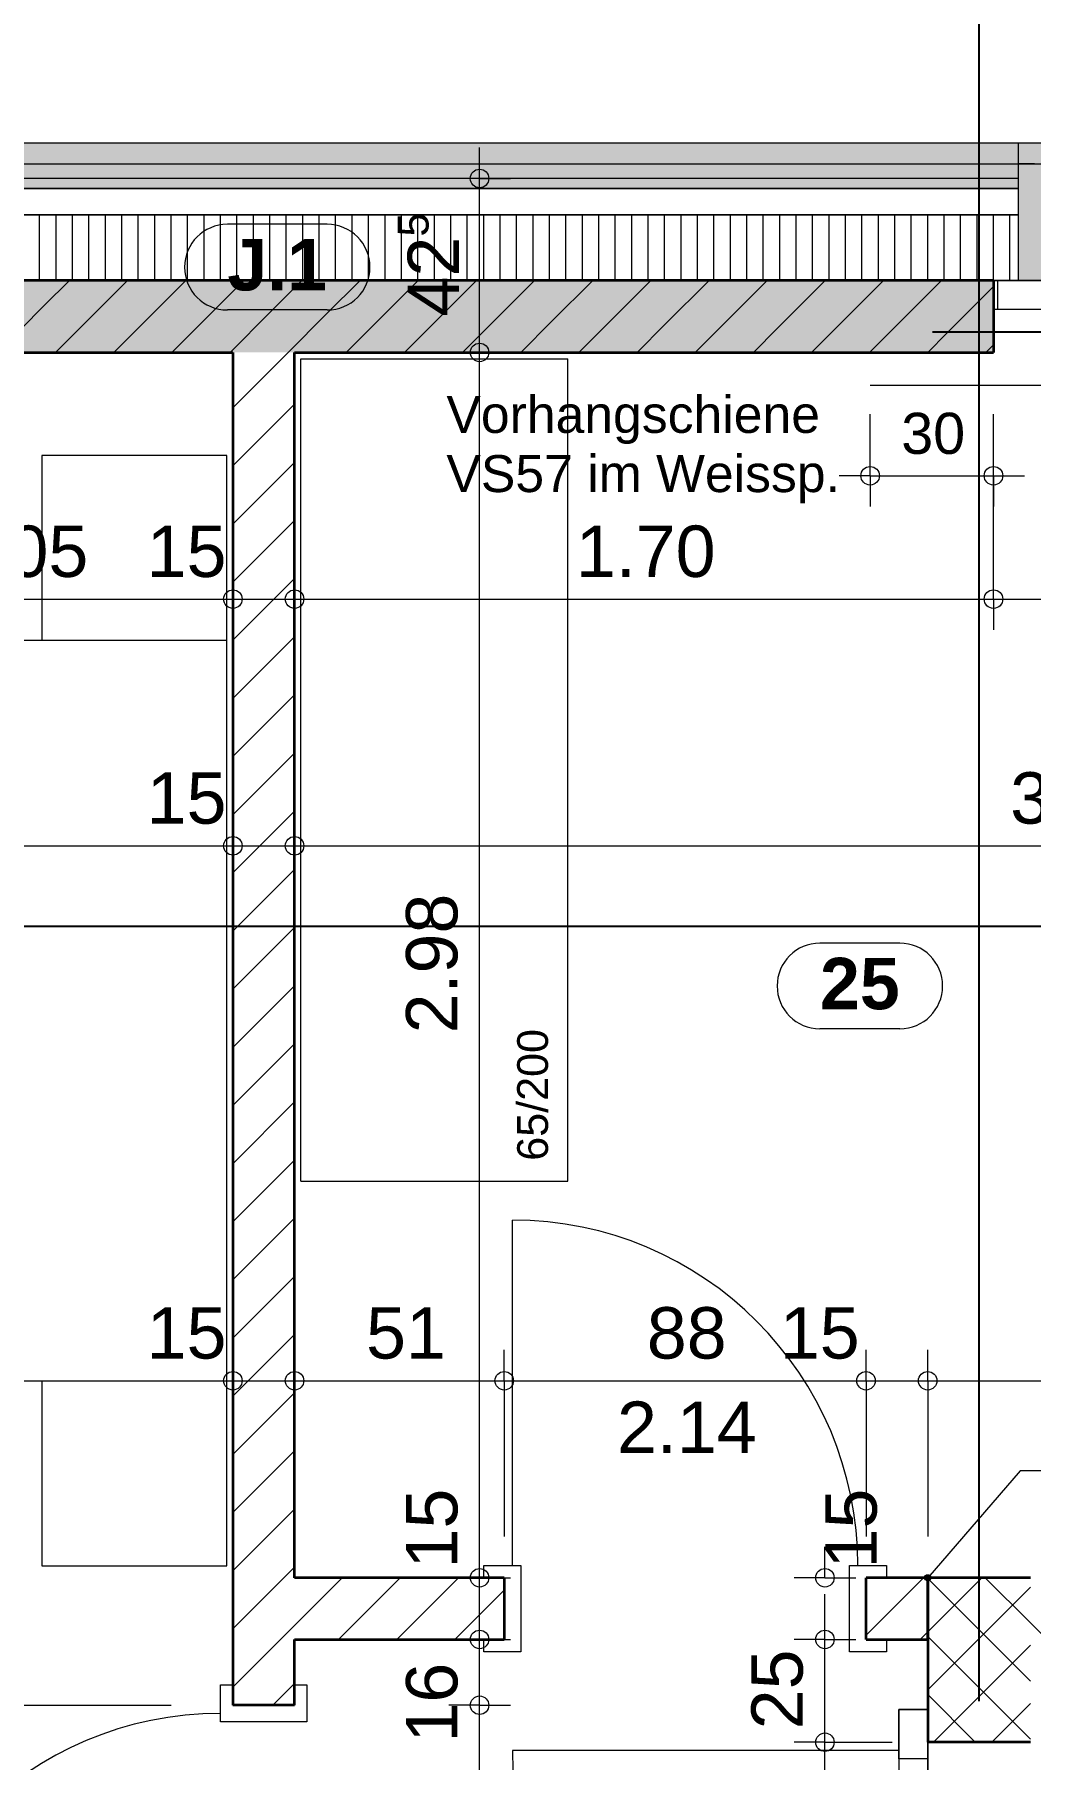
# Model space of a CAD drawing. Header units: metres. Extents: x 0.003 to 0.843, y 0.003 to 0.597.
# Drawn here: x 0.3857 to 0.4342, y 0.4111 to 0.495 of the extents above; entities that cross this region are included whole.
import ezdxf

# ---------------------------------------------------------------- set-up
doc = ezdxf.new("R2010")
doc.units = ezdxf.units.M
for name, pattern in [('AUSGEZOGEN', [0]), ('LINIE_23', [0.0079, 0.004, -0.0013, 0, -0.0013, 0, -0.0013]), ('PUNKT2', [3.175, 0, -3.175]), ('STRICHLINIE', [19.05, 12.7, -6.35]), ('STRICHPUNKT', [25.4, 12.7, -6.35, 0, -6.35])]:
    doc.linetypes.add(name, pattern=pattern)
for name, color, linetype, lineweight in [('Allgemein', 7, 'AUSGEZOGEN', 18), ('Bauachsen grob', 7, 'STRICHPUNKT', 13), ('Daemmung', 7, 'AUSGEZOGEN', 18), ('Fenster', 7, 'AUSGEZOGEN', 18), ('Fuellflaeche tragende Wände MW', 7, 'AUSGEZOGEN', 13), ('Holz Fassadenverkleidung', 7, 'AUSGEZOGEN', 18), ('Konstruktion oben', 7, 'STRICHLINIE', 13), ('Moebel', 253, 'AUSGEZOGEN', 13), ('Schnittbegrenzung', 7, 'AUSGEZOGEN', 13), ('Spengler', 7, 'AUSGEZOGEN', 18), ('Text Werkplan Ausfuehrung', 7, 'AUSGEZOGEN', 25), ('Tuerzarge', 7, 'AUSGEZOGEN', 13), ('Unterkonstruktion', 7, 'AUSGEZOGEN', 18), ('Vorhangbrett', 7, 'AUSGEZOGEN', 13), ('Wand Beton bewehrt', 7, 'AUSGEZOGEN', 35), ('Wand Mauerwerk tragend', 7, 'AUSGEZOGEN', 35), ('Werkplan- Ausfuehrungsmasse', 7, 'AUSGEZOGEN', 13)]:
    doc.layers.add(name, color=color, linetype=linetype, lineweight=lineweight)
doc.styles.add('ARIAL', font='ARIAL.TTF')

msp = doc.modelspace()

# ---------------------------------------------------------------- hatches: boundary and pattern name
at = {"layer": 'Allgemein', "linetype": 'AUSGEZOGEN', "lineweight": 13}
msp.add_hatch(color=32, dxfattribs=at).paths.add_polyline_path([(0.43356, 0.486197), (0.43356, 0.482997), (0.43436, 0.482997), (0.43436, 0.486197), (0.43436, 0.486997), (0.43436, 0.487477), (0.43436, 0.487957), (0.43436, 0.488677), (0.43356, 0.488677), (0.43356, 0.487957), (0.43356, 0.487477), (0.43356, 0.486997)])
h = msp.add_hatch(color=32, dxfattribs=at)
h.paths.add_polyline_path([(0.37316, 0.487477), (0.43356, 0.487477), (0.43356, 0.487957), (0.37316, 0.487957)])
h.paths.add_polyline_path([(0.31788, 0.487477), (0.34756, 0.487477), (0.34756, 0.487957), (0.31788, 0.487957)])
h.paths.add_polyline_path([(0.45916, 0.487477), (0.48086, 0.487477), (0.48086, 0.487957), (0.45916, 0.487957)])
at = {"layer": 'Fuellflaeche tragende Wände MW', "linetype": 'AUSGEZOGEN', "lineweight": 13}
msp.add_hatch(color=241, dxfattribs=at).paths.add_polyline_path([(0.37436, 0.482997), (0.37436, 0.479497), (0.43236, 0.479497), (0.43236, 0.482997)])
at = {"layer": 'Spengler', "linetype": 'AUSGEZOGEN', "lineweight": 13}
for points in [[(0.43356, 0.489677), (0.37316, 0.489677), (0.37316, 0.487957), (0.43356, 0.487957)], [(0.45916, 0.489677), (0.43356, 0.489677), (0.43356, 0.488677), (0.43436, 0.488677), (0.43436, 0.482997), (0.45836, 0.482997), (0.45836, 0.488677), (0.45916, 0.488677)]]:
    msp.add_hatch(color=254, dxfattribs=at).paths.add_polyline_path(points)
at = {"layer": 'Text Werkplan Ausfuehrung', "linetype": 'AUSGEZOGEN', "lineweight": 13}
for points in [[(0.429273, 0.419799), (0.429046, 0.419995), (0.429013, 0.419925)], [(0.429273, 0.419799), (0.429013, 0.419925), (0.429209, 0.419756)], [(0.429209, 0.419756), (0.429013, 0.419925), (0.429019, 0.419849)], [(0.429209, 0.419756), (0.429019, 0.419849), (0.429132, 0.419751)], [(0.429132, 0.419751), (0.429019, 0.419849), (0.429062, 0.419784)], [(0.429307, 0.41987), (0.429111, 0.420038), (0.429046, 0.419995)], [(0.429307, 0.41987), (0.429046, 0.419995), (0.429273, 0.419799)], [(0.429301, 0.419946), (0.429188, 0.420044), (0.429111, 0.420038)], [(0.429301, 0.419946), (0.429111, 0.420038), (0.429307, 0.41987)], [(0.429188, 0.420044), (0.429301, 0.419946), (0.429258, 0.420011)]]:
    msp.add_hatch(color=7, dxfattribs=at).paths.add_polyline_path(points)

# ---------------------------------------------------------------- linework, layer by layer
at = {"layer": 'Allgemein', "color": 7, "linetype": 'AUSGEZOGEN', "lineweight": 13}
for p, q in [((0.43436, 0.488677), (0.43356, 0.488677)), ((0.43356, 0.488677), (0.43356, 0.487957)), ((0.43356, 0.487957), (0.37316, 0.487957)), ((0.37316, 0.487477), (0.43356, 0.487477)), ((0.43356, 0.487477), (0.43356, 0.486997)), ((0.43356, 0.486997), (0.43356, 0.486197)), ((0.43356, 0.486197), (0.43356, 0.482997)), ((0.43356, 0.482997), (0.43436, 0.482997))]:
    msp.add_line(p, q, dxfattribs=at)
at = {"layer": 'Bauachsen grob', "color": 32, "linetype": 'LINIE_23', "lineweight": 25, "true_color": 0xc36e14}
for p, q in [((0.43166, 0.013897), (0.43166, 0.581)), ((0.2294, 0.480497), (0.73132, 0.480497))]:
    msp.add_line(p, q, dxfattribs=at)
at = {"layer": 'Daemmung', "color": 7, "linetype": 'AUSGEZOGEN', "lineweight": 18}
for p, q in [((0.43356, 0.486197), (0.37316, 0.486197)), ((0.43356, 0.486197), (0.43356, 0.482997)), ((0.37436, 0.482997), (0.43236, 0.482997)), ((0.43236, 0.482997), (0.43356, 0.482997))]:
    msp.add_line(p, q, dxfattribs=at)
at = {"layer": 'Daemmung', "color": 7, "linetype": 'AUSGEZOGEN', "lineweight": 13}
for points in [[(0.38596, 0.482997), (0.38596, 0.482997), (0.38596, 0.482997), (0.38596, 0.486197), (0.38596, 0.486197)], [(0.38596, 0.482997), (0.38596, 0.482997), (0.38596, 0.482997), (0.38596, 0.486197), (0.38596, 0.486197)], [(0.38676, 0.482997), (0.38676, 0.482997), (0.38676, 0.482997), (0.38676, 0.486197), (0.38676, 0.486197)], [(0.38756, 0.482997), (0.38756, 0.482997), (0.38756, 0.482997), (0.38756, 0.486197), (0.38756, 0.486197)], [(0.38836, 0.482997), (0.38836, 0.482997), (0.38836, 0.482997), (0.38836, 0.486197), (0.38836, 0.486197)], [(0.38916, 0.482997), (0.38916, 0.482997), (0.38916, 0.482997), (0.38916, 0.486197), (0.38916, 0.486197)], [(0.38916, 0.482997), (0.38916, 0.482997), (0.38916, 0.482997), (0.38916, 0.486197), (0.38916, 0.486197)], [(0.38996, 0.482997), (0.38996, 0.482997), (0.38996, 0.482997), (0.38996, 0.486197), (0.38996, 0.486197)], [(0.39076, 0.482997), (0.39076, 0.482997), (0.39076, 0.482997), (0.39076, 0.486197), (0.39076, 0.486197)], [(0.39156, 0.482997), (0.39156, 0.482997), (0.39156, 0.482997), (0.39156, 0.486197), (0.39156, 0.486197)], [(0.39236, 0.482997), (0.39236, 0.482997), (0.39236, 0.482997), (0.39236, 0.486197), (0.39236, 0.486197)], [(0.39236, 0.482997), (0.39236, 0.482997), (0.39236, 0.482997), (0.39236, 0.486197), (0.39236, 0.486197)], [(0.39316, 0.482997), (0.39316, 0.482997), (0.39316, 0.482997), (0.39316, 0.486197), (0.39316, 0.486197)], [(0.39396, 0.482997), (0.39396, 0.482997), (0.39396, 0.482997), (0.39396, 0.486197), (0.39396, 0.486197)], [(0.39476, 0.482997), (0.39476, 0.482997), (0.39476, 0.482997), (0.39476, 0.486197), (0.39476, 0.486197)], [(0.39556, 0.482997), (0.39556, 0.482997), (0.39556, 0.482997), (0.39556, 0.486197), (0.39556, 0.486197)], [(0.39556, 0.482997), (0.39556, 0.482997), (0.39556, 0.482997), (0.39556, 0.486197), (0.39556, 0.486197)], [(0.39636, 0.482997), (0.39636, 0.482997), (0.39636, 0.482997), (0.39636, 0.486197), (0.39636, 0.486197)], [(0.39716, 0.482997), (0.39716, 0.482997), (0.39716, 0.482997), (0.39716, 0.486197), (0.39716, 0.486197)], [(0.39796, 0.482997), (0.39796, 0.482997), (0.39796, 0.482997), (0.39796, 0.486197), (0.39796, 0.486197)], [(0.39876, 0.482997), (0.39876, 0.482997), (0.39876, 0.482997), (0.39876, 0.486197), (0.39876, 0.486197)], [(0.39876, 0.482997), (0.39876, 0.482997), (0.39876, 0.482997), (0.39876, 0.486197), (0.39876, 0.486197)], [(0.39956, 0.482997), (0.39956, 0.482997), (0.39956, 0.482997), (0.39956, 0.486197), (0.39956, 0.486197)], [(0.40036, 0.482997), (0.40036, 0.482997), (0.40036, 0.482997), (0.40036, 0.486197), (0.40036, 0.486197)], [(0.40116, 0.482997), (0.40116, 0.482997), (0.40116, 0.482997), (0.40116, 0.486197), (0.40116, 0.486197)], [(0.40196, 0.482997), (0.40196, 0.482997), (0.40196, 0.482997), (0.40196, 0.486197), (0.40196, 0.486197)], [(0.40196, 0.482997), (0.40196, 0.482997), (0.40196, 0.482997), (0.40196, 0.486197), (0.40196, 0.486197)], [(0.40276, 0.482997), (0.40276, 0.482997), (0.40276, 0.482997), (0.40276, 0.486197), (0.40276, 0.486197)], [(0.40356, 0.482997), (0.40356, 0.482997), (0.40356, 0.482997), (0.40356, 0.486197), (0.40356, 0.486197)], [(0.40436, 0.482997), (0.40436, 0.482997), (0.40436, 0.482997), (0.40436, 0.486197), (0.40436, 0.486197)], [(0.40516, 0.482997), (0.40516, 0.482997), (0.40516, 0.482997), (0.40516, 0.486197), (0.40516, 0.486197)], [(0.40516, 0.482997), (0.40516, 0.482997), (0.40516, 0.482997), (0.40516, 0.486197), (0.40516, 0.486197)], [(0.40596, 0.482997), (0.40596, 0.482997), (0.40596, 0.482997), (0.40596, 0.486197), (0.40596, 0.486197)], [(0.40676, 0.482997), (0.40676, 0.482997), (0.40676, 0.482997), (0.40676, 0.486197), (0.40676, 0.486197)], [(0.40756, 0.482997), (0.40756, 0.482997), (0.40756, 0.482997), (0.40756, 0.486197), (0.40756, 0.486197)], [(0.40836, 0.482997), (0.40836, 0.482997), (0.40836, 0.482997), (0.40836, 0.486197), (0.40836, 0.486197)], [(0.40836, 0.482997), (0.40836, 0.482997), (0.40836, 0.482997), (0.40836, 0.486197), (0.40836, 0.486197)], [(0.40916, 0.482997), (0.40916, 0.482997), (0.40916, 0.482997), (0.40916, 0.486197), (0.40916, 0.486197)], [(0.40996, 0.482997), (0.40996, 0.482997), (0.40996, 0.482997), (0.40996, 0.486197), (0.40996, 0.486197)], [(0.41076, 0.482997), (0.41076, 0.482997), (0.41076, 0.482997), (0.41076, 0.486197), (0.41076, 0.486197)], [(0.41156, 0.482997), (0.41156, 0.482997), (0.41156, 0.482997), (0.41156, 0.486197), (0.41156, 0.486197)], [(0.41156, 0.482997), (0.41156, 0.482997), (0.41156, 0.482997), (0.41156, 0.486197), (0.41156, 0.486197)], [(0.41236, 0.482997), (0.41236, 0.482997), (0.41236, 0.482997), (0.41236, 0.486197), (0.41236, 0.486197)], [(0.41316, 0.482997), (0.41316, 0.482997), (0.41316, 0.482997), (0.41316, 0.486197), (0.41316, 0.486197)], [(0.41396, 0.482997), (0.41396, 0.482997), (0.41396, 0.482997), (0.41396, 0.486197), (0.41396, 0.486197)], [(0.41476, 0.482997), (0.41476, 0.482997), (0.41476, 0.482997), (0.41476, 0.486197), (0.41476, 0.486197)], [(0.41476, 0.482997), (0.41476, 0.482997), (0.41476, 0.482997), (0.41476, 0.486197), (0.41476, 0.486197)], [(0.41556, 0.482997), (0.41556, 0.482997), (0.41556, 0.482997), (0.41556, 0.486197), (0.41556, 0.486197)], [(0.41636, 0.482997), (0.41636, 0.482997), (0.41636, 0.482997), (0.41636, 0.486197), (0.41636, 0.486197)], [(0.41716, 0.482997), (0.41716, 0.482997), (0.41716, 0.482997), (0.41716, 0.486197), (0.41716, 0.486197)], [(0.41796, 0.482997), (0.41796, 0.482997), (0.41796, 0.482997), (0.41796, 0.486197), (0.41796, 0.486197)], [(0.41796, 0.482997), (0.41796, 0.482997), (0.41796, 0.482997), (0.41796, 0.486197), (0.41796, 0.486197)], [(0.41876, 0.482997), (0.41876, 0.482997), (0.41876, 0.482997), (0.41876, 0.486197), (0.41876, 0.486197)], [(0.41956, 0.482997), (0.41956, 0.482997), (0.41956, 0.482997), (0.41956, 0.486197), (0.41956, 0.486197)], [(0.42036, 0.482997), (0.42036, 0.482997), (0.42036, 0.482997), (0.42036, 0.486197), (0.42036, 0.486197)], [(0.42116, 0.482997), (0.42116, 0.482997), (0.42116, 0.482997), (0.42116, 0.486197), (0.42116, 0.486197)], [(0.42116, 0.482997), (0.42116, 0.482997), (0.42116, 0.482997), (0.42116, 0.486197), (0.42116, 0.486197)], [(0.42196, 0.482997), (0.42196, 0.482997), (0.42196, 0.482997), (0.42196, 0.486197), (0.42196, 0.486197)], [(0.42276, 0.482997), (0.42276, 0.482997), (0.42276, 0.482997), (0.42276, 0.486197), (0.42276, 0.486197)], [(0.42356, 0.482997), (0.42356, 0.482997), (0.42356, 0.482997), (0.42356, 0.486197), (0.42356, 0.486197)], [(0.42436, 0.482997), (0.42436, 0.482997), (0.42436, 0.482997), (0.42436, 0.486197), (0.42436, 0.486197)], [(0.42436, 0.482997), (0.42436, 0.482997), (0.42436, 0.482997), (0.42436, 0.486197), (0.42436, 0.486197)], [(0.42516, 0.482997), (0.42516, 0.482997), (0.42516, 0.482997), (0.42516, 0.486197), (0.42516, 0.486197)], [(0.42596, 0.482997), (0.42596, 0.482997), (0.42596, 0.482997), (0.42596, 0.486197), (0.42596, 0.486197)], [(0.42676, 0.482997), (0.42676, 0.482997), (0.42676, 0.482997), (0.42676, 0.486197), (0.42676, 0.486197)], [(0.42756, 0.482997), (0.42756, 0.482997), (0.42756, 0.482997), (0.42756, 0.486197), (0.42756, 0.486197)], [(0.42756, 0.482997), (0.42756, 0.482997), (0.42756, 0.482997), (0.42756, 0.486197), (0.42756, 0.486197)], [(0.42836, 0.482997), (0.42836, 0.482997), (0.42836, 0.482997), (0.42836, 0.486197), (0.42836, 0.486197)], [(0.42916, 0.482997), (0.42916, 0.482997), (0.42916, 0.482997), (0.42916, 0.486197), (0.42916, 0.486197)], [(0.42996, 0.482997), (0.42996, 0.482997), (0.42996, 0.482997), (0.42996, 0.486197), (0.42996, 0.486197)], [(0.43076, 0.482997), (0.43076, 0.482997), (0.43076, 0.482997), (0.43076, 0.486197), (0.43076, 0.486197)], [(0.43076, 0.482997), (0.43076, 0.482997), (0.43076, 0.482997), (0.43076, 0.486197), (0.43076, 0.486197)], [(0.43156, 0.482997), (0.43156, 0.482997), (0.43156, 0.482997), (0.43156, 0.486197), (0.43156, 0.486197)], [(0.43236, 0.482997), (0.43236, 0.482997), (0.43236, 0.482997), (0.43236, 0.486197), (0.43236, 0.486197)], [(0.43316, 0.482997), (0.43316, 0.482997), (0.43316, 0.482997), (0.43316, 0.486197), (0.43316, 0.486197)]]:
    msp.add_lwpolyline(points, dxfattribs=at)
at = {"layer": 'Fenster', "color": 7, "linetype": 'AUSGEZOGEN', "lineweight": 13}
for points in [[(0.45916, 0.482997), (0.45916, 0.489677), (0.43356, 0.489677), (0.43356, 0.482997), (0.45916, 0.482997)], [(0.43476, 0.482997), (0.43256, 0.482997), (0.43256, 0.481597), (0.43476, 0.481597), (0.43476, 0.482997)]]:
    msp.add_lwpolyline(points, dxfattribs=at)
at = {"layer": 'Holz Fassadenverkleidung', "color": 7, "linetype": 'PUNKT2', "lineweight": 13}
msp.add_line((0.64004, 0.488677), (0.31668, 0.488677), dxfattribs=at)
at = {"layer": 'Konstruktion oben', "color": 7, "linetype": 'STRICHPUNKT', "lineweight": 18}
msp.add_line((0.31668, 0.488677), (0.64004, 0.488677), dxfattribs=at)
at = {"layer": 'Moebel', "color": 253, "linetype": 'AUSGEZOGEN', "lineweight": 13}
for p, q in [((0.39866, 0.479179), (0.41166, 0.479179)), ((0.39866, 0.439179), (0.39866, 0.479179)), ((0.41166, 0.439179), (0.41166, 0.479179)), ((0.39506, 0.474479), (0.38606, 0.474479)), ((0.38606, 0.474479), (0.38606, 0.465479)), ((0.39506, 0.465479), (0.39506, 0.474479)), ((0.39506, 0.465479), (0.35506, 0.465479)), ((0.39506, 0.429479), (0.39506, 0.465479)), ((0.39866, 0.439179), (0.41166, 0.439179)), ((0.35506, 0.429479), (0.39506, 0.429479)), ((0.38606, 0.429479), (0.38606, 0.420479)), ((0.39506, 0.420479), (0.39506, 0.429479)), ((0.38606, 0.420479), (0.39506, 0.420479))]:
    msp.add_line(p, q, dxfattribs=at)
at = {"layer": 'Schnittbegrenzung', "color": 14, "linetype": 'STRICHPUNKT', "lineweight": 25}
msp.add_line((0.2258, 0.451597), (0.73436, 0.451597), dxfattribs=at)
at = {"layer": 'Spengler', "color": 7, "linetype": 'AUSGEZOGEN', "lineweight": 13}
msp.add_line((0.43356, 0.489677), (0.37316, 0.489677), dxfattribs=at)
at = {"layer": 'Text Werkplan Ausfuehrung', "color": 92, "linetype": 'AUSGEZOGEN', "lineweight": 13}
for p, q in [((0.399947, 0.485727), (0.395092, 0.485727)), ((0.399947, 0.481561), (0.395092, 0.481561))]:
    msp.add_line(p, q, dxfattribs=at)
at = {"layer": 'Text Werkplan Ausfuehrung', "color": 240, "linetype": 'AUSGEZOGEN', "lineweight": 13}
for p, q in [((0.427802, 0.450764), (0.423917, 0.450764)), ((0.427802, 0.446597), (0.423917, 0.446597))]:
    msp.add_line(p, q, dxfattribs=at)
at = {"layer": 'Text Werkplan Ausfuehrung', "color": 7, "linetype": 'AUSGEZOGEN', "lineweight": 13}
for p, q in [((0.43366, 0.425105), (0.42916, 0.419897)), ((0.464945, 0.425105), (0.43366, 0.425105)), ((0.429046, 0.419995), (0.429046, 0.419995)), ((0.429062, 0.419784), (0.429062, 0.419784)), ((0.429258, 0.420011), (0.429258, 0.420011)), ((0.429273, 0.419799), (0.429273, 0.419799))]:
    msp.add_line(p, q, dxfattribs=at)
msp.add_circle((0.42916, 0.419897), 0.00015, dxfattribs=at)
at = {"layer": 'Text Werkplan Ausfuehrung', "color": 92, "linetype": 'AUSGEZOGEN', "lineweight": 13}
for centre, start, end in [((0.395092, 0.483644), 90, 270), ((0.399947, 0.483644), 270, 90)]:
    msp.add_arc(centre, 0.002083, start, end, dxfattribs=at)
at = {"layer": 'Text Werkplan Ausfuehrung', "color": 240, "linetype": 'AUSGEZOGEN', "lineweight": 13}
for centre, start, end in [((0.423917, 0.448681), 90, 270), ((0.427802, 0.448681), 270, 90)]:
    msp.add_arc(centre, 0.002083, start, end, dxfattribs=at)
at = {"layer": 'Tuerzarge', "color": 7, "linetype": 'AUSGEZOGEN', "lineweight": 13}
for p, q in [((0.40896, 0.420497), (0.40896, 0.437297)), ((0.42776, 0.411497), (0.40896, 0.411497))]:
    msp.add_line(p, q, dxfattribs=at)
for points in [[(0.40856, 0.418397), (0.40856, 0.419897), (0.40756, 0.419897), (0.40756, 0.420497), (0.40936, 0.420497), (0.40936, 0.416297), (0.40756, 0.416297), (0.40756, 0.416897), (0.40856, 0.416897), (0.40856, 0.418397)], [(0.42536, 0.418397), (0.42536, 0.420497), (0.42716, 0.420497), (0.42716, 0.419897), (0.42616, 0.419897), (0.42616, 0.416897), (0.42716, 0.416897), (0.42716, 0.416297), (0.42536, 0.416297), (0.42536, 0.418397)], [(0.39686, 0.412897), (0.39476, 0.412897), (0.39476, 0.414697), (0.39536, 0.414697), (0.39536, 0.413697), (0.39836, 0.413697), (0.39836, 0.414697), (0.39896, 0.414697), (0.39896, 0.412897), (0.39686, 0.412897)], [(0.42916, 0.413497), (0.42916, 0.411097), (0.42776, 0.411097), (0.42776, 0.413497), (0.42916, 0.413497)]]:
    msp.add_lwpolyline(points, dxfattribs=at)
for centre, radius, start, end in [((0.40896, 0.420497), 0.0168, 0, 90), ((0.39476, 0.396497), 0.0168, 90, 180), ((0.42776, 0.411497), 0.0188, 180, 270)]:
    msp.add_arc(centre, radius, start, end, dxfattribs=at)
at = {"layer": 'Unterkonstruktion', "color": 7, "linetype": 'AUSGEZOGEN', "lineweight": 13}
for p, q in [((0.43356, 0.487477), (0.37316, 0.487477)), ((0.43356, 0.487477), (0.43356, 0.486997)), ((0.43356, 0.486997), (0.43356, 0.486197)), ((0.37316, 0.486197), (0.43356, 0.486197))]:
    msp.add_line(p, q, dxfattribs=at)
at = {"layer": 'Vorhangbrett', "color": 191, "linetype": 'STRICHPUNKT', "lineweight": 13, "true_color": 0xbe96ea}
msp.add_line((0.42636, 0.477897), (0.47586, 0.477897), dxfattribs=at)
at = {"layer": 'Vorhangbrett', "color": 191, "linetype": 'AUSGEZOGEN', "lineweight": 18, "true_color": 0xbe96ea}
for p, q in [((0.42636, 0.473497), (0.42636, 0.476497)), ((0.43236, 0.473497), (0.43236, 0.476497)), ((0.42636, 0.473497), (0.42636, 0.474997)), ((0.43236, 0.473497), (0.43236, 0.474997)), ((0.42636, 0.473497), (0.42636, 0.471997)), ((0.43236, 0.473497), (0.43236, 0.471997))]:
    msp.add_line(p, q, dxfattribs=at)
at = {"layer": 'Vorhangbrett', "color": 191, "linetype": 'AUSGEZOGEN', "lineweight": 13, "true_color": 0xbe96ea}
for p, q in [((0.42636, 0.473497), (0.42486, 0.473497)), ((0.42636, 0.473497), (0.43236, 0.473497)), ((0.43236, 0.473497), (0.43386, 0.473497))]:
    msp.add_line(p, q, dxfattribs=at)
at = {"layer": 'Vorhangbrett', "color": 191, "linetype": 'AUSGEZOGEN', "lineweight": 18, "true_color": 0xbe96ea}
for centre in [(0.42636, 0.473497), (0.43236, 0.473497)]:
    msp.add_circle(centre, 0.00045, dxfattribs=at)
at = {"layer": 'Wand Beton bewehrt', "color": 7, "linetype": 'AUSGEZOGEN', "lineweight": 35}
for p, q in [((0.42916, 0.419897), (0.42916, 0.416897)), ((0.43416, 0.419897), (0.42916, 0.419897)), ((0.42916, 0.416897), (0.42916, 0.411897)), ((0.43416, 0.411897), (0.42916, 0.411897))]:
    msp.add_line(p, q, dxfattribs=at)
at = {"layer": 'Wand Beton bewehrt', "color": 7, "linetype": 'AUSGEZOGEN', "lineweight": 13}
for p, q in [((0.431959, 0.419897), (0.43416, 0.417697)), ((0.436959, 0.414897), (0.43416, 0.417697)), ((0.429445, 0.411897), (0.43416, 0.416612)), ((0.432273, 0.411897), (0.43416, 0.413784)), ((0.42916, 0.411897), (0.42916, 0.392297))]:
    msp.add_line(p, q, dxfattribs=at)
at = {"layer": 'Wand Beton bewehrt', "color": 180, "linetype": 'STRICHPUNKT', "lineweight": 13}
for p, q in [((0.42776, 0.413497), (0.42776, 0.390697)), ((0.42916, 0.413497), (0.42776, 0.413497)), ((0.42916, 0.411897), (0.42916, 0.413497)), ((0.42916, 0.392297), (0.42916, 0.411897))]:
    msp.add_line(p, q, dxfattribs=at)
at = {"layer": 'Wand Beton bewehrt', "color": 7, "linetype": 'AUSGEZOGEN', "lineweight": 13}
for points in [[(0.42916, 0.417269), (0.42916, 0.417269), (0.431788, 0.419897)], [(0.42916, 0.419868), (0.42916, 0.419868), (0.43416, 0.414868)], [(0.42916, 0.414441), (0.42916, 0.414441), (0.43416, 0.419441)], [(0.42916, 0.41704), (0.42916, 0.41704), (0.43416, 0.41204)], [(0.42916, 0.414211), (0.42916, 0.414211), (0.431474, 0.411897)]]:
    msp.add_lwpolyline(points, dxfattribs=at)
at = {"layer": 'Wand Mauerwerk tragend', "color": 7, "linetype": 'AUSGEZOGEN', "lineweight": 35}
for p, q in [((0.43236, 0.482997), (0.37436, 0.482997)), ((0.43236, 0.482997), (0.43236, 0.481597)), ((0.43236, 0.481597), (0.43236, 0.479497)), ((0.37436, 0.479497), (0.39536, 0.479497)), ((0.39536, 0.479497), (0.39536, 0.413697)), ((0.39836, 0.479497), (0.43236, 0.479497)), ((0.39836, 0.419897), (0.39836, 0.479497)), ((0.40856, 0.419897), (0.39836, 0.419897)), ((0.40856, 0.419897), (0.40856, 0.416897)), ((0.42616, 0.416897), (0.42616, 0.419897)), ((0.42916, 0.419897), (0.42616, 0.419897)), ((0.42916, 0.416897), (0.42916, 0.419897)), ((0.39836, 0.416897), (0.40856, 0.416897)), ((0.39836, 0.413697), (0.39836, 0.416897)), ((0.42616, 0.416897), (0.42916, 0.416897)), ((0.39836, 0.413697), (0.39536, 0.413697))]:
    msp.add_line(p, q, dxfattribs=at)
at = {"layer": 'Wand Mauerwerk tragend', "color": 180, "linetype": 'STRICHPUNKT', "lineweight": 18}
for p, q in [((0.43356, 0.482997), (0.43236, 0.482997)), ((0.43236, 0.482997), (0.43236, 0.481597)), ((0.43436, 0.482997), (0.43356, 0.482997)), ((0.43236, 0.481597), (0.46036, 0.481597))]:
    msp.add_line(p, q, dxfattribs=at)
at = {"layer": 'Wand Mauerwerk tragend', "color": 7, "linetype": 'AUSGEZOGEN', "lineweight": 13}
for p, q in [((0.39536, 0.476807), (0.39805, 0.479497)), ((0.39536, 0.473979), (0.39836, 0.476979)), ((0.39536, 0.47115), (0.39836, 0.47415)), ((0.39536, 0.468322), (0.39836, 0.471322)), ((0.39536, 0.465494), (0.39836, 0.468494)), ((0.39536, 0.462665), (0.39836, 0.465665)), ((0.39536, 0.459837), (0.39836, 0.462837)), ((0.39536, 0.457008), (0.39836, 0.460008)), ((0.39536, 0.45418), (0.39836, 0.45718)), ((0.39536, 0.451351), (0.39836, 0.454351)), ((0.39536, 0.448523), (0.39836, 0.451523)), ((0.39536, 0.445695), (0.39836, 0.448695)), ((0.39536, 0.442866), (0.39836, 0.445866)), ((0.39536, 0.440038), (0.39836, 0.443038)), ((0.39536, 0.437209), (0.39836, 0.440209)), ((0.39536, 0.434381), (0.39836, 0.437381)), ((0.39536, 0.431552), (0.39836, 0.434552)), ((0.39536, 0.428724), (0.39836, 0.431724)), ((0.39536, 0.425896), (0.39836, 0.428896)), ((0.39536, 0.423067), (0.39836, 0.426067)), ((0.39536, 0.420239), (0.39836, 0.423239)), ((0.39536, 0.41741), (0.39836, 0.42041)), ((0.39836, 0.417582), (0.400675, 0.419897)), ((0.400504, 0.416897), (0.403504, 0.419897)), ((0.403332, 0.416897), (0.406332, 0.419897)), ((0.406161, 0.416897), (0.40856, 0.419297)), ((0.39536, 0.414582), (0.39836, 0.417582)), ((0.428788, 0.416897), (0.42916, 0.417269)), ((0.397304, 0.413697), (0.39836, 0.414753))]:
    msp.add_line(p, q, dxfattribs=at)
for points in [[(0.383908, 0.479497), (0.383908, 0.479497), (0.386185, 0.481775), (0.386185, 0.481775), (0.387408, 0.482997)], [(0.386736, 0.479497), (0.386736, 0.479497), (0.388929, 0.48169), (0.388929, 0.48169), (0.390236, 0.482997)], [(0.389565, 0.479497), (0.389565, 0.479497), (0.391674, 0.481606), (0.391674, 0.481606), (0.393065, 0.482997)], [(0.392393, 0.479497), (0.392393, 0.479497), (0.394418, 0.481522), (0.394418, 0.481522), (0.395893, 0.482997)], [(0.395222, 0.479497), (0.395222, 0.479497), (0.397162, 0.481438), (0.397162, 0.481438), (0.398722, 0.482997)], [(0.39805, 0.479497), (0.39805, 0.479497), (0.399906, 0.481353), (0.399906, 0.481353), (0.40155, 0.482997)], [(0.400879, 0.479497), (0.400879, 0.479497), (0.40265, 0.481269), (0.40265, 0.481269), (0.404379, 0.482997)], [(0.403707, 0.479497), (0.403707, 0.479497), (0.405394, 0.481185), (0.405394, 0.481185), (0.407207, 0.482997)], [(0.406535, 0.479497), (0.406535, 0.479497), (0.408139, 0.481101), (0.408139, 0.481101), (0.410035, 0.482997)], [(0.409364, 0.479497), (0.409364, 0.479497), (0.410883, 0.481016), (0.410883, 0.481016), (0.412864, 0.482997)], [(0.412192, 0.479497), (0.412192, 0.479497), (0.413627, 0.480932), (0.413627, 0.480932), (0.415692, 0.482997)], [(0.415021, 0.479497), (0.415021, 0.479497), (0.416371, 0.480848), (0.416371, 0.480848), (0.418521, 0.482997)], [(0.417849, 0.479497), (0.417849, 0.479497), (0.419115, 0.480764), (0.419115, 0.480764), (0.421349, 0.482997)], [(0.420678, 0.479497), (0.420678, 0.479497), (0.42186, 0.480679), (0.42186, 0.480679), (0.424178, 0.482997)], [(0.423506, 0.479497), (0.423506, 0.479497), (0.424604, 0.480595), (0.424604, 0.480595), (0.427006, 0.482997)], [(0.426334, 0.479497), (0.426334, 0.479497), (0.427348, 0.480511), (0.427348, 0.480511), (0.429834, 0.482997)], [(0.429163, 0.479497), (0.429163, 0.479497), (0.430092, 0.480427), (0.430092, 0.480427), (0.43236, 0.482695)], [(0.431991, 0.479497), (0.431991, 0.479497), (0.43236, 0.479866)], [(0.42616, 0.417098), (0.42896, 0.419897), (0.42896, 0.419897)]]:
    msp.add_lwpolyline(points, dxfattribs=at)
at = {"layer": 'Werkplan- Ausfuehrungsmasse', "color": 7, "linetype": 'AUSGEZOGEN', "lineweight": 13}
for p, q in [((0.40736, 0.487957), (0.40736, 0.489457)), ((0.40736, 0.487957), (0.40586, 0.487957)), ((0.40736, 0.487957), (0.40886, 0.487957)), ((0.40736, 0.487957), (0.40736, 0.487957)), ((0.40736, 0.479497), (0.40736, 0.487957)), ((0.40736, 0.479497), (0.40586, 0.479497)), ((0.40736, 0.479497), (0.40886, 0.479497)), ((0.40736, 0.479497), (0.40736, 0.479497)), ((0.40736, 0.419897), (0.40736, 0.479497)), ((0.39536, 0.467497), (0.39536, 0.468997)), ((0.39836, 0.467497), (0.39836, 0.468997)), ((0.43236, 0.467497), (0.43236, 0.468997)), ((0.37436, 0.467497), (0.39536, 0.467497)), ((0.39536, 0.467497), (0.39536, 0.465997)), ((0.39536, 0.467497), (0.39536, 0.467497)), ((0.39536, 0.467497), (0.39836, 0.467497)), ((0.39836, 0.467497), (0.39836, 0.465997)), ((0.39836, 0.467497), (0.39836, 0.467497)), ((0.39836, 0.467497), (0.43236, 0.467497)), ((0.43236, 0.467497), (0.43236, 0.465997)), ((0.43236, 0.467497), (0.46036, 0.467497)), ((0.39536, 0.455497), (0.39536, 0.456997)), ((0.39836, 0.455497), (0.39836, 0.456997)), ((0.32586, 0.455497), (0.39536, 0.455497)), ((0.39536, 0.455497), (0.39536, 0.453997)), ((0.39536, 0.455497), (0.39536, 0.455497)), ((0.39536, 0.455497), (0.39836, 0.455497)), ((0.39836, 0.455497), (0.39836, 0.453997)), ((0.39836, 0.455497), (0.39836, 0.455497)), ((0.39836, 0.455497), (0.47586, 0.455497)), ((0.39536, 0.429479), (0.39536, 0.430979)), ((0.39836, 0.429479), (0.39836, 0.430979)), ((0.40856, 0.429479), (0.40856, 0.430979)), ((0.42616, 0.429479), (0.42616, 0.430979)), ((0.42916, 0.429479), (0.42916, 0.430979)), ((0.39536, 0.429479), (0.39536, 0.427979)), ((0.39536, 0.429479), (0.39536, 0.429479)), ((0.39536, 0.429479), (0.39836, 0.429479)), ((0.39836, 0.429479), (0.39836, 0.427979)), ((0.39836, 0.429479), (0.39836, 0.429479)), ((0.39836, 0.429479), (0.40856, 0.429479)), ((0.40856, 0.429479), (0.40856, 0.427979)), ((0.40856, 0.429479), (0.42616, 0.429479)), ((0.42616, 0.429479), (0.42616, 0.427979)), ((0.42616, 0.429479), (0.42916, 0.429479)), ((0.42916, 0.429479), (0.42916, 0.427979)), ((0.42916, 0.429479), (0.47586, 0.429479)), ((0.42416, 0.419897), (0.42416, 0.421397)), ((0.40736, 0.419897), (0.40586, 0.419897)), ((0.40736, 0.419897), (0.40886, 0.419897)), ((0.40736, 0.419897), (0.40736, 0.419897)), ((0.40736, 0.416897), (0.40736, 0.419897)), ((0.42416, 0.419897), (0.42266, 0.419897)), ((0.42416, 0.419897), (0.42566, 0.419897)), ((0.42416, 0.419897), (0.42416, 0.419897)), ((0.42416, 0.416897), (0.42416, 0.419097)), ((0.40736, 0.416897), (0.40586, 0.416897)), ((0.40736, 0.416897), (0.40886, 0.416897)), ((0.40736, 0.416897), (0.40736, 0.416897)), ((0.40736, 0.413697), (0.40736, 0.416897)), ((0.42416, 0.416897), (0.42266, 0.416897)), ((0.42416, 0.416897), (0.42566, 0.416897)), ((0.42416, 0.416897), (0.42416, 0.416897)), ((0.42416, 0.411897), (0.42416, 0.416897)), ((0.38396, 0.413697), (0.39236, 0.413697)), ((0.40736, 0.413697), (0.40586, 0.413697)), ((0.40736, 0.413697), (0.40886, 0.413697)), ((0.40736, 0.396097), (0.40736, 0.413697)), ((0.42416, 0.411897), (0.42266, 0.411897)), ((0.42416, 0.411897), (0.42566, 0.411897)), ((0.42416, 0.392297), (0.42416, 0.411897))]:
    msp.add_line(p, q, dxfattribs=at)
for points in [[(0.43236, 0.467497), (0.43236, 0.468122), (0.43236, 0.468122), (0.43236, 0.468122), (0.43236, 0.468122), (0.43236, 0.468122), (0.43236, 0.468122), (0.43236, 0.468122), (0.43236, 0.468122), (0.43236, 0.468122), (0.43236, 0.468122), (0.43236, 0.468122), (0.43236, 0.468122), (0.43236, 0.468122), (0.43236, 0.468122), (0.43236, 0.468122), (0.43236, 0.468122), (0.43236, 0.468122), (0.43236, 0.468122), (0.43236, 0.468179), (0.43236, 0.468179), (0.43236, 0.468181), (0.43236, 0.468181), (0.43236, 0.468224), (0.43236, 0.468224), (0.43236, 0.468239), (0.43236, 0.468239), (0.43236, 0.475497)], [(0.32586, 0.429479), (0.335389, 0.429479), (0.335389, 0.429479), (0.359756, 0.429479), (0.359756, 0.429479), (0.39536, 0.429479)], [(0.40856, 0.429479), (0.40856, 0.428254), (0.40856, 0.428254), (0.40856, 0.425834), (0.40856, 0.425834), (0.40856, 0.421897)], [(0.42616, 0.429479), (0.42616, 0.427896), (0.42616, 0.427896), (0.42616, 0.421897)], [(0.42916, 0.429479), (0.42916, 0.427835), (0.42916, 0.427835), (0.42916, 0.421897)], [(0.40736, 0.413697), (0.406735, 0.413697), (0.406735, 0.413697), (0.406735, 0.413697), (0.406735, 0.413697)], [(0.42416, 0.411897), (0.426926, 0.411897), (0.426926, 0.411897), (0.427423, 0.411897)]]:
    msp.add_lwpolyline(points, dxfattribs=at)
for centre in [(0.40736, 0.487957), (0.40736, 0.479497), (0.39536, 0.467497), (0.39836, 0.467497), (0.43236, 0.467497), (0.39536, 0.455497), (0.39836, 0.455497), (0.39536, 0.429479), (0.39836, 0.429479), (0.40856, 0.429479), (0.42616, 0.429479), (0.42916, 0.429479), (0.40736, 0.419897), (0.42416, 0.419897), (0.40736, 0.416897), (0.42416, 0.416897), (0.40736, 0.413697), (0.42416, 0.411897)]:
    msp.add_circle(centre, 0.00045, dxfattribs=at)

# ---------------------------------------------------------------- texts
at = {"layer": 'Moebel', "color": 253, "linetype": 'AUSGEZOGEN', "lineweight": 13, "insert": (0.41071, 0.440179), "char_height": 0.0015, "width": 0.00075, "attachment_point": 7, "rotation": 90, "style": 'ARIAL'}
msp.add_mtext('65/200', dxfattribs=at)
at = {"layer": 'Text Werkplan Ausfuehrung', "color": 92, "linetype": 'AUSGEZOGEN', "lineweight": 13, "insert": (0.395092, 0.482477), "char_height": 0.0025, "width": 0.00125, "attachment_point": 7, "style": 'ARIAL'}
msp.add_mtext('\\fArial|i0|b1|c0|p0;J.1', dxfattribs=at)
at = {"layer": 'Text Werkplan Ausfuehrung', "color": 240, "linetype": 'AUSGEZOGEN', "lineweight": 13, "insert": (0.423917, 0.447514), "char_height": 0.0025, "width": 0.00125, "attachment_point": 7, "style": 'ARIAL'}
msp.add_mtext('\\fArial|i0|b1|c0|p0;25', dxfattribs=at)
at = {"layer": 'Vorhangbrett', "color": 191, "linetype": 'AUSGEZOGEN', "lineweight": 18, "true_color": 0xbe96ea, "attachment_point": 7, "style": 'ARIAL'}
for s, insert, char_height, width in [('Vorhangschiene', (0.405747, 0.47504), 0.0018, 0.0009), ('30', (0.427873, 0.474533), 0.002, 0.001), ('VS57\\~im\\~Weissp.', (0.405747, 0.47216), 0.0018, 0.0009)]:
    msp.add_mtext(s, dxfattribs=dict(at, insert=insert, char_height=char_height, width=width))
at = {"layer": 'Werkplan- Ausfuehrungsmasse', "color": 7, "linetype": 'AUSGEZOGEN', "lineweight": 13, "attachment_point": 7, "rotation": 90, "style": 'ARIAL'}
for s, insert, char_height, width in [('5', (0.404902, 0.485129), 0.0015, 0.00075), ('42', (0.40636, 0.481244), 0.0025, 0.00125), ('2.98', (0.406317, 0.446375), 0.0025, 0.00125), ('15', (0.406317, 0.420347), 0.0025, 0.00125), ('15', (0.426717, 0.420347), 0.0025, 0.00125), ('25', (0.423117, 0.412525), 0.0025, 0.00125), ('16', (0.406317, 0.41188), 0.0025, 0.00125)]:
    msp.add_mtext(s, dxfattribs=dict(at, insert=insert, char_height=char_height, width=width))
at = {"layer": 'Werkplan- Ausfuehrungsmasse', "color": 7, "linetype": 'AUSGEZOGEN', "lineweight": 13, "char_height": 0.0025, "width": 0.00125, "attachment_point": 7, "style": 'ARIAL'}
for s, insert in [('1.05', (0.381531, 0.46854)), ('15', (0.391165, 0.46854)), ('1.70', (0.412045, 0.46854)), ('15', (0.391165, 0.45654)), ('3.87', (0.433171, 0.456542)), ('15', (0.391165, 0.430522)), ('51', (0.401838, 0.430522)), ('88', (0.415494, 0.430522)), ('15', (0.421965, 0.430522)), ('2.14', (0.414046, 0.425969))]:
    msp.add_mtext(s, dxfattribs=dict(at, insert=insert))

doc.saveas('drawing.dxf')
